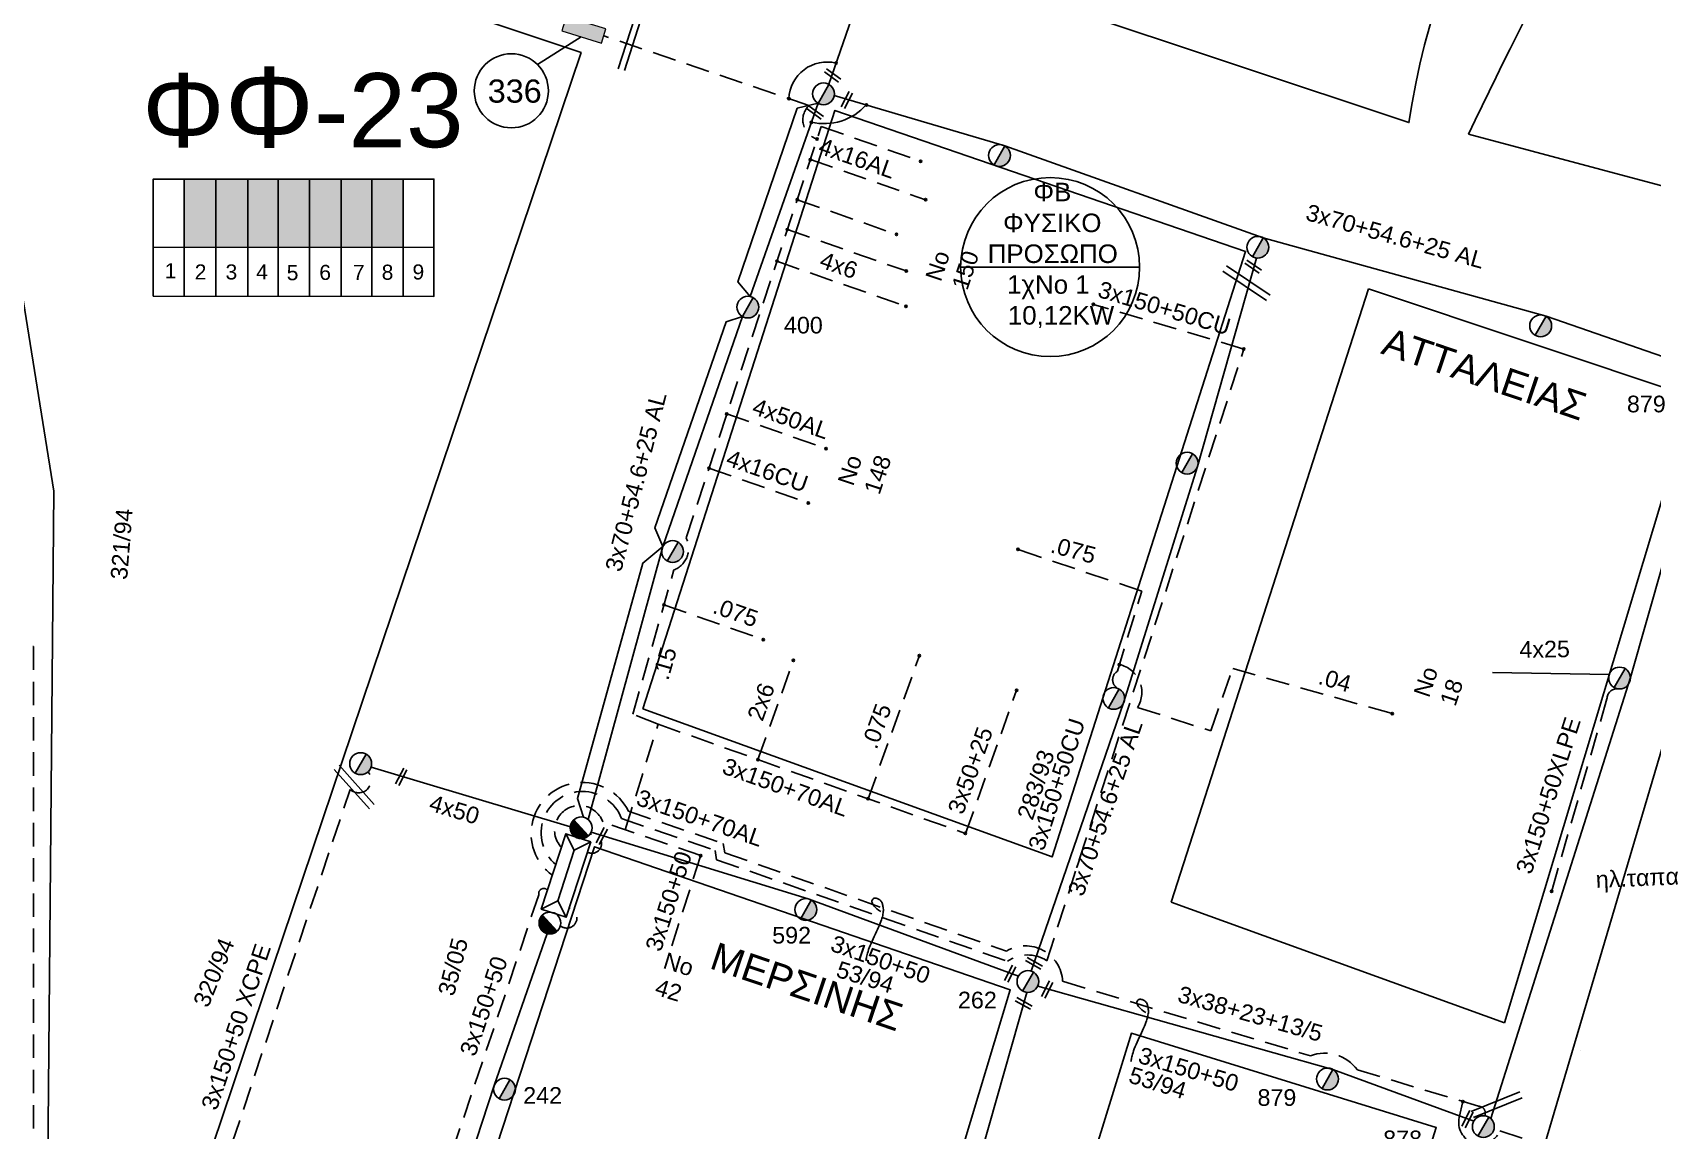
# Model space of a CAD drawing. Header units: millimetres. Extents: x 1091 to 3521, y 1177 to 2968.
# Drawn here: x 1755.6 to 1930.6, y 2089.7 to 2208.3 of the extents above; entities that cross this region are included whole.
import ezdxf
from ezdxf.enums import TextEntityAlignment as Align

# ---------------------------------------------------------------- set-up
doc = ezdxf.new("R2010")
doc.units = ezdxf.units.MM
doc.linetypes.add('DASHED', pattern=[19.05, 12.7, -6.35])
for name, color, linetype, lineweight in [('2x6', 7, 'SYN_LINE', 30), ('3x150+50', 7, 'Continuous', 30), ('3x150+50 XLPE', 7, 'SYN_LINE', 30), ('3x150+50+CPE', 7, 'DASHED', 30), ('3x38+23+13_5', 7, 'Continuous', 30), ('3x50+25', 7, 'Continuous', 30), ('4x16CU', 7, 'Continuous', 30), ('4x50+16_5', 7, 'Continuous', 30), ('LINKBOX 2 ΔΙΕΥΘΥΝΣΕΩΝ', 252, 'Continuous', 18), ('U6-T & U-6', 7, 'Continuous', 18), ('Άγνωστα', 7, 'Continuous', 30), ('Γυμνά εναέρια ΧΤ (3Φ)   4x50CU', 7, 'Continuous', 30), ('Γυμνά εναέρια ΧΤ και ΦΟΠ (3Φ)   4x50+16AL', 7, 'Continuous', 30), ('Εναέρια παροχή ΧΤ 4x25', 7, 'SYN_LINE', 30), ('Καλώδια ΧΤ   3x150+50CU', 7, 'DASHED', 30), ('Καλώδια ΧΤ   3x150+70AL', 7, 'DASHED', 30), ('Καλώδια ΧΤ   3x150AL+50CU', 7, 'DASHED', 30), ('Συνεστραμμένα ΧΤ   3x70+54.6+25 AL', 7, 'SYN_LINE', 30), ('Υπόγεια Καλώδια Δικτύου ΧΤ   .04', 7, 'DASHED', 30), ('Υπόγεια Καλώδια Δικτύου ΧΤ   .075', 7, 'DASHED', 30), ('Υπόγεια Καλώδια Δικτύου ΧΤ   .15', 7, 'DASHED', 30), ('Υπόγεια καλώδια Παροχών ΧΤ   4x16AL', 7, 'DASHED', 30), ('Υπόγεια καλώδια Παροχών ΧΤ   4x50AL', 7, 'DASHED', 30), ('Υπόγεια καλώδια Παροχών ΧΤ   4x6', 7, 'DASHED', 30)]:
    doc.layers.add(name, color=color, linetype=linetype, lineweight=lineweight)
for name, color, linetype in [('Pillar OTE', 7, 'Continuous'), ('TEXT ΚΑΛΩΔΙΩΝ', 7, 'Continuous'), ('ΑΓΝΩΣΤΟ ΥΠΟΓΕΙΟ ΚΑΛΩΔΙΟ', 7, 'DASHED'), ('Μηχανική τομή', 7, 'Continuous'), ('Στύλος ΦΜ', 7, 'Continuous'), ('Στύλος ΦΜ @ 1', 7, 'Continuous'), ('Συνδέσεις', 7, 'Continuous'), ('Τομή', 7, 'Continuous'), ('Υποσταθμός εναέριος 2 στύλων', 7, 'Continuous'), ('Υποσταθμός πόλεως', 7, 'Continuous'), ('Υπόβαθρο ΔΕΗ', 7, 'Continuous')]:
    doc.layers.add(name, color=color, linetype=linetype)
doc.styles.add('arial', font='arial.ttf')
doc.styles.get("Standard").update_dxf_attribs({"font": 'arial.ttf', "height": 1.8})
doc.linetypes.add('SYN_LINE', pattern='A,0.5,-0.0001,["/\\/\\/\\/",Standard,S=0.1,R=0,X=0,Y=-0.05],-0.25', length=0.7501)

# ---------------------------------------------------------------- blocks, each defined once
blk = doc.blocks.new('ΥΠΑΡΧΩΝ ΤΣΙΜΕΝΤΕΝΙΟΣ ΣΤΥΛΟΣ')
at = {"layer": 'Στύλος ΦΜ'}
blk.add_hatch(color=7, dxfattribs=at).paths.add_polyline_path([(-1.29, -2.28, 0.574793), (2.62, 0, 0.268822), (1.3, 2.27)])
at = {"layer": 'Στύλος ΦΜ', "color": 7}
blk.add_line((-1.29, -2.28), (1.3, 2.27), dxfattribs=at)
blk.add_circle((0, 0), 2.62, dxfattribs=at)
at = {"layer": 'Στύλος ΦΜ', "flags": 4}
for tag, p in [('ΑΡΙΘΜΟΣ', (-4.68, 8.05)), ('ΤΥΠΟΣ', (-4.91, 3.03))]:
    blk.add_attdef(tag, p, '', height=4, dxfattribs=at)
blk = doc.blocks.new('ΥΠΟΣΤΑΘΜΟΣ ΕΝΑΕΡΙΟΣ ΕΠΙ 2 ΣΤΥΛΩΝ')
at = {"layer": 'Υποσταθμός εναέριος 2 στύλων', "linetype": 'Continuous'}
for points in [[(-11.97, -2.11, 0.574793), (-8.45, -0.07, 0.268822), (-9.64, 1.98)], [(9.68, -2.15, 0.574793), (13.19, -0.1, 0.268822), (12.01, 1.95)]]:
    blk.add_hatch(color=256, dxfattribs=at).paths.add_polyline_path(points)
for p, q in [((-11.97, -2.11), (-9.64, 1.98)), ((9.68, -2.15), (12.01, 1.95))]:
    blk.add_line(p, q, dxfattribs=at)
for centre in [(-10.81, -0.07), (10.84, -0.1)]:
    blk.add_circle(centre, 2.36, dxfattribs=at)
at = {"layer": 'Υποσταθμός πόλεως', "linetype": 'Continuous', "ltscale": 40}
blk.add_lwpolyline([(-8.57, 2.82), (8.57, 2.82), (8.57, -2.82), (-8.57, -2.82)], close=True, dxfattribs=at)
for points in [[(-5.75, 0), (-8.57, 2.82)], [(-8.57, -2.82), (-5.75, 0)], [(-5.75, 0), (5.75, 0)], [(5.75, 0), (8.57, 2.82)], [(8.57, -2.82), (5.75, 0)]]:
    blk.add_lwpolyline(points, dxfattribs=at)
at = {"layer": 'Υποσταθμός εναέριος 2 στύλων', "ltscale": 40, "flags": 1}
for tag, p in [('ΜΕΤΑΣΧΗΜΑΤΙΣΜΟΣ', (14.09, 2.51)), ('ΙΣΧΥΣ', (14.07, -0.28)), ('ΑΡΙΘΜΟΣ', (14.19, -3))]:
    blk.add_attdef(tag, p, '', height=1.8, dxfattribs=at)
blk = doc.blocks.new('_ΣΥΝΔΕΣΗ')
at = {"layer": 'Συνδέσεις', "linetype": 'SYN_LINE', "ltscale": 40}
blk.add_hatch(color=256, dxfattribs=at).paths.add_polyline_path([(0.5, -0.01, 1), (-0.5, -0.01, 1)])
at = {"layer": 'Συνδέσεις'}
blk.add_circle((0, -0.01), 0.5, dxfattribs=at)
blk = doc.blocks.new('A$C01BB34F8')
at = {"layer": 'Άγνωστα', "color": 7}
note = blk.add_mtext_dynamic_manual_height_columns('ηλ.ταπα\\P', width=1.8, gutter_width=12.5, heights=[0.0453, 0], dxfattribs=dict(at, insert=(0.37, 2.43), char_height=1.8, attachment_point=1, rotation=2.4309))
for column, words in zip(note.columns.linked_columns, ['\\P']):
    column.text = words
blk = doc.blocks.new('LINK BOX 2 ΑΝΑΧΩΡΗΣΕΩΝ')
at = {"layer": 'U6-T & U-6'}
h = blk.add_hatch(color=256, dxfattribs=at)
h.dxf.hatch_style = 1
h.paths.add_polyline_path([(-208.962, 757.056), (-208.962, 756.26), (-206.714, 756.26), (-206.714, 757.056)])
blk.add_lwpolyline([(-206.714, 757.056), (-208.962, 757.056), (-208.962, 756.26), (-206.714, 756.26)], close=True, dxfattribs=at)
blk = doc.blocks.new('ΤΟΜΗ')
at = {"layer": 'Τομή', "ltscale": 40}
for p, q in [((11.33, -0.65), (-11.4, -0.65)), ((11.33, -3.42), (-11.4, -3.42))]:
    blk.add_line(p, q, dxfattribs=at)
blk = doc.blocks.new('ΜΗΧΑΝΙΚΗ ΤΟΜΗ')
at = {"layer": 'Μηχανική τομή', "ltscale": 40}
for p, q in [((-3.79, 1.21), (3.79, 1.21)), ((3.79, -0.34), (-3.79, -0.34))]:
    blk.add_line(p, q, dxfattribs=at)

msp = doc.modelspace()

# ---------------------------------------------------------------- hatches: boundary and pattern name
at = {"layer": 'Καλώδια ΧΤ   3x150AL+50CU', "linetype": 'DASHED', "lineweight": -3, "ltscale": 0.2}
h = msp.add_hatch(color=6, dxfattribs=at)
h.dxf.hatch_style = 1
h.paths.add_polyline_path([(1775.42, 2192.49), (1771.98, 2192.49), (1771.98, 2185.13), (1775.42, 2185.13)])
h = msp.add_hatch(color=173, dxfattribs=at)
h.dxf.hatch_style = 1
h.paths.add_polyline_path([(1775.42, 2185.13), (1778.86, 2185.12), (1778.86, 2192.49), (1775.42, 2192.49)])
h = msp.add_hatch(color=85, dxfattribs=at)
h.dxf.hatch_style = 1
h.paths.add_polyline_path([(1782.15, 2192.49), (1778.86, 2192.49), (1778.86, 2185.12), (1782.15, 2185.12)])
h = msp.add_hatch(color=27, dxfattribs=at)
h.dxf.hatch_style = 1
h.paths.add_polyline_path([(1782.15, 2185.12), (1785.54, 2185.12), (1785.54, 2192.49), (1782.15, 2192.49)])
h = msp.add_hatch(color=151, dxfattribs=at)
h.dxf.hatch_style = 1
h.paths.add_polyline_path([(1785.54, 2185.12), (1788.94, 2185.11), (1788.94, 2192.49), (1785.54, 2192.49)])
h = msp.add_hatch(color=2, dxfattribs=at)
h.dxf.hatch_style = 1
h.paths.add_polyline_path([(1792.27, 2185.11), (1792.27, 2192.49), (1788.94, 2192.49), (1788.94, 2185.11)])
h = msp.add_hatch(color=5, dxfattribs=at)
h.dxf.hatch_style = 1
h.paths.add_polyline_path([(1795.66, 2192.49), (1792.27, 2192.49), (1792.27, 2185.11), (1795.66, 2185.11)])

# ---------------------------------------------------------------- linework, layer by layer
at = {"lineweight": -3, "ltscale": 0.2}
msp.add_line((1855.88, 2182.99), (1875.21, 2182.99), dxfattribs=at)
msp.add_circle((1865.55, 2182.99), 9.67, dxfattribs=at)
at = {"layer": '2x6', "color": 5, "linetype": 'DASHED', "lineweight": -3, "ltscale": 0.2}
msp.add_lwpolyline([(1833.98, 2129.79), (1837.82, 2140.51)], dxfattribs=at)
msp.add_lwpolyline([(1833.98, 2129.79), (1837.82, 2140.51)], dxfattribs=at)
at = {"layer": '3x150+50', "color": 27, "linetype": 'DASHED', "lineweight": -3, "ltscale": 0.2}
msp.add_lwpolyline([(1812.15, 2118.45, -1.297321), (1819.23, 2123.43), (1829.35, 2119.97), (1829.51, 2118.98), (1860.94, 2108.01, -0.304081), (1865.19, 2108.07), (1886.47, 2174.14)], format="xyb", dxfattribs=at)
at = {"layer": '3x150+50', "color": 151, "linetype": 'DASHED', "lineweight": -3, "ltscale": 0.2}
msp.add_lwpolyline([(1811.77, 2117.29, -1.277938), (1819.98, 2124.23), (1830.24, 2120.72), (1830.4, 2119.72), (1860.83, 2109.11, -0.564327), (1866.89, 2105.84), (1893.66, 2097.8, -0.336795), (1898.74, 2096.28), (1911.83, 2092.35, -0.533802), (1912.5, 2091.32)], format="xyb", dxfattribs=at)
at = {"layer": '3x150+50', "color": 5, "linetype": 'DASHED', "lineweight": -3, "ltscale": 0.2}
msp.add_lwpolyline([(1824.67, 2109.67), (1827.8, 2119.43)], dxfattribs=at)
at = {"layer": '3x150+50', "color": 62, "linetype": 'DASHED', "lineweight": -3, "ltscale": 0.2}
msp.add_lwpolyline([(1811.24, 2115.68, 0.801676), (1810.31, 2115.2), (1797.78, 2078.04)], format="xyb", dxfattribs=at)
at = {"layer": '3x150+50 XLPE', "color": 133, "linetype": 'DASHED', "lineweight": -3, "ltscale": 0.2}
msp.add_lwpolyline([(1926.85, 2137.45, 0.410436), (1925.7, 2136.36), (1919.72, 2115.57)], format="xyb", dxfattribs=at)
at = {"layer": '3x150+50+CPE', "color": 85, "lineweight": -3, "ltscale": 0.2}
msp.add_lwpolyline([(1744.2, 2141.96), (1755.73, 2142.01), (1755.69, 2073.09), (1769.96, 2066.7), (1789.91, 2126.57, 0.961299), (1791.84, 2128.47, -0.91108)], format="xyb", dxfattribs=at)
at = {"layer": '3x38+23+13_5', "color": 1, "lineweight": -3, "ltscale": 0.1}
for points in [[(1815.97, 2121.95), (1839.41, 2114.74), (1862.12, 2106.4)], [(1864.21, 2105.31), (1896.1, 2096.31), (1911.32, 2090.72)]]:
    msp.add_lwpolyline(points, dxfattribs=at)
at = {"layer": '3x50+25', "color": 5, "linetype": 'DASHED', "lineweight": -3, "ltscale": 0.2}
msp.add_lwpolyline([(1856.4, 2121.81), (1861.93, 2137.28)], dxfattribs=at)
at = {"layer": '4x16CU', "color": 5, "linetype": 'DASHED', "lineweight": -3, "ltscale": 0.2}
msp.add_lwpolyline([(1828.68, 2161.27), (1839.41, 2157.52)], dxfattribs=at)
at = {"layer": '4x50+16_5', "color": 2, "lineweight": -3, "ltscale": 0.1}
msp.add_lwpolyline([(1844.37, 2045.03), (1854.88, 2075.98), (1863.03, 2104.65)], dxfattribs=at)
at = {"layer": 'Pillar OTE', "lineweight": -3, "ltscale": 40}
for points in [[(1768.65, 2179.85), (1768.65, 2192.49), (1798.98, 2192.49), (1798.98, 2179.82), (1768.65, 2179.85)], [(1771.98, 2179.85), (1771.98, 2192.49)], [(1775.42, 2179.85), (1775.42, 2192.49)], [(1778.86, 2179.84), (1778.86, 2192.49)], [(1782.15, 2179.84), (1782.15, 2192.49)], [(1785.54, 2179.84), (1785.54, 2192.49)], [(1788.94, 2179.83), (1788.94, 2192.49)], [(1792.27, 2179.83), (1792.27, 2192.49)], [(1795.66, 2179.83), (1795.66, 2192.49)], [(1768.65, 2185.13), (1798.98, 2185.11)]]:
    msp.add_lwpolyline(points, dxfattribs=at)
at = {"layer": 'Άγνωστα', "lineweight": -3}
for points in [[(1847.24, 2113.38), (1847.02, 2113.53), (1846.83, 2113.67), (1846.68, 2113.81), (1846.56, 2113.93), (1846.46, 2114.05), (1846.39, 2114.16), (1846.35, 2114.26), (1846.32, 2114.35), (1846.3, 2114.44), (1846.3, 2114.52), (1846.32, 2114.59), (1846.34, 2114.65), (1846.38, 2114.71), (1846.42, 2114.75), (1846.48, 2114.78), (1846.54, 2114.81), (1846.61, 2114.82), (1846.69, 2114.82), (1846.77, 2114.81), (1846.85, 2114.79), (1846.93, 2114.76), (1847.01, 2114.72), (1847.08, 2114.68), (1847.15, 2114.63), (1847.21, 2114.58), (1847.27, 2114.52), (1847.31, 2114.45), (1847.36, 2114.38), (1847.39, 2114.3), (1847.42, 2114.22), (1847.45, 2114.13), (1847.47, 2114.04), (1847.49, 2113.94), (1847.51, 2113.84), (1847.52, 2113.73), (1847.53, 2113.61), (1847.53, 2113.49), (1847.52, 2113.37), (1847.51, 2113.24), (1847.49, 2113.1), (1847.46, 2112.95), (1847.43, 2112.8), (1847.38, 2112.64), (1847.33, 2112.48), (1847.26, 2112.3), (1847.19, 2112.11), (1847.11, 2111.9), (1847.01, 2111.68), (1846.9, 2111.45), (1846.79, 2111.21), (1846.67, 2110.96), (1846.55, 2110.7), (1846.42, 2110.44), (1846.31, 2110.19), (1846.2, 2109.94), (1846.1, 2109.7), (1846.01, 2109.47), (1845.94, 2109.26), (1845.88, 2109.07), (1845.83, 2108.89), (1845.78, 2108.73), (1845.75, 2108.59), (1845.72, 2108.46), (1845.7, 2108.36), (1845.68, 2108.28), (1845.67, 2108.22), (1845.66, 2108.18), (1845.65, 2108.15), (1845.65, 2108.13), (1845.65, 2108.12), (1845.65, 2108.11), (1845.65, 2108.11), (1845.65, 2108.11), (1845.65, 2108.11), (1845.65, 2108.11), (1845.65, 2108.11), (1845.65, 2108.11), (1845.65, 2108.11), (1845.65, 2108.11), (1845.65, 2108.11)], [(1875.87, 2102.46), (1875.65, 2102.62), (1875.46, 2102.76), (1875.31, 2102.89), (1875.19, 2103.02), (1875.1, 2103.13), (1875.03, 2103.24), (1874.98, 2103.34), (1874.95, 2103.44), (1874.93, 2103.52), (1874.93, 2103.6), (1874.95, 2103.68), (1874.97, 2103.74), (1875.01, 2103.79), (1875.06, 2103.84), (1875.11, 2103.87), (1875.17, 2103.89), (1875.24, 2103.9), (1875.32, 2103.9), (1875.4, 2103.89), (1875.48, 2103.87), (1875.56, 2103.85), (1875.64, 2103.81), (1875.71, 2103.77), (1875.78, 2103.72), (1875.84, 2103.66), (1875.9, 2103.6), (1875.95, 2103.54), (1875.99, 2103.47), (1876.02, 2103.39), (1876.06, 2103.31), (1876.08, 2103.22), (1876.11, 2103.13), (1876.13, 2103.03), (1876.14, 2102.92), (1876.15, 2102.81), (1876.16, 2102.7), (1876.16, 2102.58), (1876.16, 2102.45), (1876.14, 2102.32), (1876.12, 2102.18), (1876.1, 2102.04), (1876.06, 2101.89), (1876.01, 2101.73), (1875.96, 2101.56), (1875.9, 2101.38), (1875.82, 2101.19), (1875.74, 2100.99), (1875.64, 2100.77), (1875.53, 2100.54), (1875.42, 2100.29), (1875.3, 2100.04), (1875.18, 2099.79), (1875.06, 2099.53), (1874.94, 2099.27), (1874.83, 2099.02), (1874.73, 2098.79), (1874.64, 2098.56), (1874.57, 2098.35), (1874.51, 2098.15), (1874.46, 2097.98), (1874.42, 2097.81), (1874.38, 2097.67), (1874.35, 2097.55), (1874.33, 2097.45), (1874.31, 2097.37), (1874.3, 2097.31), (1874.29, 2097.26), (1874.29, 2097.23), (1874.28, 2097.22), (1874.28, 2097.2), (1874.28, 2097.2), (1874.28, 2097.2), (1874.28, 2097.2), (1874.28, 2097.2), (1874.28, 2097.2), (1874.28, 2097.2), (1874.28, 2097.2), (1874.28, 2097.2), (1874.28, 2097.2), (1874.28, 2097.2)]]:
    msp.add_lwpolyline(points, dxfattribs=at)
at = {"layer": 'ΑΓΝΩΣΤΟ ΥΠΟΓΕΙΟ ΚΑΛΩΔΙΟ', "color": 5, "lineweight": -3, "ltscale": 0.2}
msp.add_lwpolyline([(1840.37, 2196.82, -0.572755), (1839.49, 2200.44), (1817.33, 2207.96)], format="xyb", dxfattribs=at)
for points in [[(1840.82, 2198.17), (1851.55, 2194.42)], [(1838.22, 2190.27), (1848.95, 2186.52)], [(1837.16, 2187.05), (1850, 2182.57)]]:
    msp.add_lwpolyline(points, dxfattribs=at)
at = {"layer": 'Γυμνά εναέρια ΧΤ (3Φ)   4x50CU', "color": 133, "lineweight": -3, "ltscale": 0.1}
msp.add_lwpolyline([(1813.72, 2122.53), (1792.18, 2128.97)], dxfattribs=at)
at = {"layer": 'Εναέρια παροχή ΧΤ 4x25', "color": 1, "lineweight": -3, "ltscale": 15}
msp.add_lwpolyline([(1925.95, 2138.97), (1913.33, 2139.21)], dxfattribs=at)
at = {"layer": 'Καλώδια ΧΤ   3x150+50CU', "color": 27, "lineweight": -3, "ltscale": 0.2}
msp.add_lwpolyline([(1886.47, 2174.14), (1870.23, 2178.96)], dxfattribs=at)
at = {"layer": 'Καλώδια ΧΤ   3x150+50CU', "color": 151, "lineweight": -3, "ltscale": 0.2}
msp.add_lwpolyline([(1910.15, 2092.85), (1909.75, 2091.12, 0.919878), (1914.14, 2089.69), (1917.89, 2088.49), (1913.6, 2073.37), (1930.23, 2068.17)], format="xyb", dxfattribs=at)
at = {"layer": 'Καλώδια ΧΤ   3x150+50CU', "color": 1, "lineweight": -3, "ltscale": 0.2}
msp.add_arc((1816.04, 2120.71), 1.04, 241.8068, 100.4408, dxfattribs=at)
at = {"layer": 'Καλώδια ΧΤ   3x150+50CU', "color": 2, "lineweight": -3, "ltscale": 0.2}
msp.add_arc((1813.33, 2112.69), 1.1, 231.6228, 77.0543, dxfattribs=at)
at = {"layer": 'Καλώδια ΧΤ   3x150+70AL', "color": 5, "lineweight": -3, "ltscale": 0.2}
msp.add_lwpolyline([(1823.2, 2133.62), (1856.4, 2121.81)], dxfattribs=at)
msp.add_lwpolyline([(1827.8, 2119.43), (1817.22, 2123.05, 1.233181), (1812.75, 2120.3, -12.161464)], format="xyb", dxfattribs=at)
at = {"layer": 'Συνεστραμμένα ΧΤ   3x70+54.6+25 AL', "color": 133, "lineweight": -3, "ltscale": 15}
for points in [[(1841.65, 2202.73), (1846.27, 2216.19)], [(1833.13, 2179.82), (1831.81, 2181.41), (1838.23, 2200.15), (1840.48, 2200.68)], [(1815.15, 2123.56), (1814.48, 2125.6), (1821.56, 2151.01), (1823.72, 2152.82), (1822.84, 2154.81), (1830.54, 2177.06), (1832.31, 2177.64)]]:
    msp.add_lwpolyline(points, dxfattribs=at)
at = {"layer": 'Συνεστραμμένα ΧΤ   3x70+54.6+25 AL', "color": 6, "lineweight": -3, "ltscale": 15}
for points in [[(1833.13, 2179.82), (1840.48, 2200.68)], [(1842.23, 2201.54), (1860.66, 2196.07), (1888.57, 2186.16), (1919.12, 2177.67), (1936.27, 2171.73)], [(1815.64, 2123.32), (1823.72, 2152.82), (1832.31, 2177.64)]]:
    msp.add_lwpolyline(points, dxfattribs=at)
at = {"layer": 'Συνεστραμμένα ΧΤ   3x70+54.6+25 AL', "color": 2, "lineweight": -3, "ltscale": 15}
for points in [[(1863.51, 2106.95), (1873.49, 2135.92), (1881.47, 2161.46), (1887.85, 2183.96)], [(1775.7, 1995.17), (1780.35, 2015.99), (1785.6, 2036.08), (1793.96, 2059.38), (1805.49, 2094.59), (1811.21, 2110.99)]]:
    msp.add_lwpolyline(points, dxfattribs=at)
at = {"layer": 'Συνεστραμμένα ΧΤ   3x70+54.6+25 AL', "color": 1, "lineweight": -3, "ltscale": 15}
msp.add_lwpolyline([(1913.15, 2091.02), (1928.25, 2138.66), (1937.15, 2169.88)], dxfattribs=at)
at = {"layer": 'Υπόβαθρο ΔΕΗ', "lineweight": -3, "ltscale": 0.1}
msp.add_lwpolyline([(1848.32, 2217.24), (1904.3, 2198.6, -0.209397), (1939.43, 2254.52, -3.29048)], format="xyb", dxfattribs=at)
for points in [[(1768.63, 2069.01), (1757.17, 2074.2), (1757.92, 2158.77), (1746.64, 2228.92), (1814.88, 2206.16)], [(1821.53, 2135.27), (1865.77, 2119.27), (1886.66, 2184.68), (1842.3, 2199.91)], [(1798.97, 2067.31), (1803.94, 2058.31), (1843.28, 2045.4), (1861.24, 2104.93), (1816.31, 2120.37)], [(1922.87, 2098.38), (1922.87, 2098.38)]]:
    msp.add_lwpolyline(points, close=True, dxfattribs=at)
at = {"layer": 'Υπόβαθρο ΔΕΗ', "lineweight": -3}
msp.add_lwpolyline([(1814.9, 2207.86), (1810.16, 2204.87)], dxfattribs=at)
at = {"layer": 'Υπόβαθρο ΔΕΗ', "lineweight": -3, "ltscale": 0.1}
for points in [[(1910.73, 2197.33), (1960.53, 2184.07), (1954.88, 2166.91), (2079.23, 2126.35)], [(1878.62, 2114.38), (1899.93, 2180.65)], [(1899.93, 2180.65), (1934.97, 2168.94)], [(1881, 1959.98), (1943.08, 2169.61)], [(1934.97, 2168.94), (1914.62, 2101.36)], [(1914.62, 2101.36), (1878.62, 2114.38)], [(1856.09, 2041.1), (1874.32, 2100.23), (1907.27, 2090.06), (1888.41, 2030.13)]]:
    msp.add_lwpolyline(points, dxfattribs=at)
at = {"layer": 'Υπόβαθρο ΔΕΗ', "lineweight": -3}
msp.add_circle((1807.34, 2202.03), 4, dxfattribs=at)
for centre, radius, start, end in [((1841.45, 2201), 4.14, 76.3208, 177.4884), ((1841.11, 2204.67), 6.19, 257.3344, 317.7463)]:
    msp.add_arc(centre, radius, start, end, dxfattribs=at)
at = {"layer": 'Υπόβαθρο ΔΕΗ', "lineweight": -3, "ltscale": 0.1}
msp.add_spline([(2059.63, 2265.89), (2011.52, 2270.75), (1968.67, 2258.19), (1939.62, 2241.49), (1910.73, 2197.33)], degree=3, dxfattribs=at)
at = {"layer": 'Υπόγεια Καλώδια Δικτύου ΧΤ   .04', "color": 2, "lineweight": -3, "ltscale": 0.2}
msp.add_lwpolyline([(1873.03, 2140.06, -0.514053), (1875, 2135.42), (1882.9, 2132.9), (1885.27, 2139.62), (1902.51, 2134.76)], format="xyb", dxfattribs=at)
at = {"layer": 'Υπόγεια Καλώδια Δικτύου ΧΤ   .075', "color": 2, "lineweight": -3, "ltscale": 0.2}
msp.add_lwpolyline([(1872.76, 2137.53, -0.537602), (1872.81, 2139.33), (1875.44, 2148), (1862.06, 2152.48)], format="xyb", dxfattribs=at)
at = {"layer": 'Υπόγεια Καλώδια Δικτύου ΧΤ   .075', "color": 5, "lineweight": -3, "ltscale": 0.2}
for points in [[(1823.83, 2146.51), (1834.56, 2142.76)], [(1845.88, 2125.55), (1851.42, 2141.02)]]:
    msp.add_lwpolyline(points, dxfattribs=at)
at = {"layer": 'Υπόγεια Καλώδια Δικτύου ΧΤ   .15', "color": 5, "lineweight": -3, "ltscale": 0.2}
msp.add_lwpolyline([(1823.2, 2133.62), (1820.45, 2134.69), (1824.9, 2150.28, 0.450608), (1826.21, 2153.74), (1840.82, 2198.17)], format="xyb", dxfattribs=at)
msp.add_lwpolyline([(1819.65, 2122.22), (1823.2, 2133.62)], dxfattribs=at)
at = {"layer": 'Υπόγεια καλώδια Παροχών ΧΤ   4x16AL', "color": 5, "lineweight": -3, "ltscale": 0.2}
msp.add_lwpolyline([(1839.65, 2194.61), (1852.09, 2190.27)], dxfattribs=at)
at = {"layer": 'Υπόγεια καλώδια Παροχών ΧΤ   4x50AL', "color": 5, "lineweight": -3, "ltscale": 0.2}
msp.add_lwpolyline([(1830.61, 2167.13), (1841.34, 2163.38)], dxfattribs=at)
at = {"layer": 'Υπόγεια καλώδια Παροχών ΧΤ   4x6', "color": 5, "lineweight": -3, "ltscale": 0.2}
msp.add_lwpolyline([(1836.03, 2183.62), (1849.97, 2178.74)], dxfattribs=at)

# ---------------------------------------------------------------- block references
at = {"layer": 'LINKBOX 2 ΔΙΕΥΘΥΝΣΕΩΝ', "lineweight": -3, "ltscale": 0.2, "xscale": 2, "yscale": 2, "zscale": 2, "rotation": 343.1762650804085}
msp.add_blockref('LINK BOX 2 ΑΝΑΧΩΡΗΣΕΩΝ', (1775.06, 639.75), dxfattribs=at)
at = {"layer": 'Γυμνά εναέρια ΧΤ και ΦΟΠ (3Φ)   4x50+16AL', "color": 133, "lineweight": -3, "ltscale": 0.1}
msp.add_blockref('A$C01BB34F8', (1909.8, 2114.69), dxfattribs=at)
at = {"layer": 'Μηχανική τομή', "lineweight": -3}
for p, xscale, yscale, zscale, rotation in [((1841.98, 2203.59), 0.2499999999999675, 0.2499999999999675, 0.2499999999999675, 323.7914096403806), ((1840.11, 2199.58), 0.2499999999999675, 0.2499999999999675, 0.2499999999999675, 323.7914096403806), ((1843.49, 2201.09), 0.2499999999999675, 0.2499999999999675, 0.2499999999999675, 242.5105385744271), ((1887.54, 2183.11), 0.2499999999999674, 0.2499999999999674, 0.2499999999999674, 145.2579715106379), ((1795.35, 2127.98), 0.2499999999999675, 0.2499999999999675, 0.2499999999999675, 242.5105385744271), ((1817.01, 2121.59), 0.2499999999999675, 0.2499999999999675, 0.2499999999999675, 242.5105385744271), ((1861.13, 2106.72), 0.2499999999999675, 0.2499999999999675, 0.2499999999999675, 242.5105385744271), ((1863.86, 2107.88), 0.2499999999999675, 0.2499999999999675, 0.2499999999999675, 150.9786691597032), ((1865.13, 2105.01), 0.2499999999999675, 0.2499999999999675, 0.2499999999999675, 242.5105385744271), ((1862.75, 2103.55), 0.2499999999999675, 0.2499999999999675, 0.2499999999999675, 150.9786691597032), ((1910.54, 2091.01), 0.2499999999999675, 0.2499999999999675, 0.2499999999999675, 242.5105385744271)]:
    msp.add_blockref('ΜΗΧΑΝΙΚΗ ΤΟΜΗ', p, dxfattribs=dict(at, xscale=xscale, yscale=yscale, zscale=zscale, rotation=rotation))
at = {"layer": 'Στύλος ΦΜ @ 1', "lineweight": -3, "ltscale": 40, "xscale": 0.4499999999998181, "yscale": 0.4499999999998181, "zscale": 0.4499999999998181}
for p in [(1841.06, 2201.7), (1860.08, 2195.05), (1887.98, 2185.13), (1918.54, 2176.65), (1880.35, 2161.81), (1824.76, 2152.26), (1927.07, 2138.6), (1872.42, 2136.4), (1791.06, 2129.35)]:
    msp.add_blockref('ΥΠΑΡΧΩΝ ΤΣΙΜΕΝΤΕΝΙΟΣ ΣΤΥΛΟΣ', p, dxfattribs=at)
at = {"layer": 'Στύλος ΦΜ @ 1', "lineweight": -3, "ltscale": 40}
ref = msp.add_blockref('ΥΠΑΡΧΩΝ ΤΣΙΜΕΝΤΕΝΙΟΣ ΣΤΥΛΟΣ', (1832.89, 2178.67), dxfattribs=dict(at, xscale=0.4499999999998181, yscale=0.4499999999998181, zscale=0.4499999999998181))
ref.add_attrib('ΤΥΠΟΣ', '400', (1836.79, 2175.82), dxfattribs={"layer": 'Στύλος ΦΜ', "height": 1.8, "flags": 4})
ref = msp.add_blockref('ΥΠΑΡΧΩΝ ΤΣΙΜΕΝΤΕΝΙΟΣ ΣΤΥΛΟΣ', (1937.24, 2171.06), dxfattribs=dict(at, xscale=0.4499999999998181, yscale=0.4499999999998181, zscale=0.4499999999998181))
ref.add_attrib('ΤΥΠΟΣ', '879', (1927.86, 2167.3), dxfattribs={"layer": 'Στύλος ΦΜ', "height": 1.8, "flags": 4})
ref = msp.add_blockref('ΥΠΑΡΧΩΝ ΤΣΙΜΕΝΤΕΝΙΟΣ ΣΤΥΛΟΣ', (1839.16, 2113.59), dxfattribs=dict(at, xscale=0.4499999999998181, yscale=0.4499999999998181, zscale=0.4499999999998181))
ref.add_attrib('ΤΥΠΟΣ', '592', (1835.52, 2109.92), dxfattribs={"layer": 'Στύλος ΦΜ', "height": 1.8, "flags": 4})
ref = msp.add_blockref('ΥΠΑΡΧΩΝ ΤΣΙΜΕΝΤΕΝΙΟΣ ΣΤΥΛΟΣ', (1863.15, 2105.82), dxfattribs=dict(at, xscale=0.4499999999998181, yscale=0.4499999999998181, zscale=0.4499999999998181))
ref.add_attrib('ΤΥΠΟΣ', '262', (1855.59, 2102.92), dxfattribs={"layer": 'Στύλος ΦΜ', "height": 1.8, "flags": 4})
ref = msp.add_blockref('ΥΠΑΡΧΩΝ ΤΣΙΜΕΝΤΕΝΙΟΣ ΣΤΥΛΟΣ', (1806.6, 2094.19), dxfattribs=dict(at, xscale=0.4499999999998181, yscale=0.4499999999998181, zscale=0.4499999999998181))
ref.add_attrib('ΤΥΠΟΣ', '242', (1808.62, 2092.61), dxfattribs={"layer": 'Στύλος ΦΜ', "height": 1.8, "flags": 4})
ref = msp.add_blockref('ΥΠΑΡΧΩΝ ΤΣΙΜΕΝΤΕΝΙΟΣ ΣΤΥΛΟΣ', (1895.51, 2095.29), dxfattribs=dict(at, xscale=0.4499999999998181, yscale=0.4499999999998181, zscale=0.4499999999998181))
ref.add_attrib('ΤΥΠΟΣ', '879', (1887.95, 2092.39), dxfattribs={"layer": 'Στύλος ΦΜ', "height": 1.8, "flags": 4})
ref = msp.add_blockref('ΥΠΑΡΧΩΝ ΤΣΙΜΕΝΤΕΝΙΟΣ ΣΤΥΛΟΣ', (1912.35, 2090.15), dxfattribs=dict(at, xscale=0.4499999999998181, yscale=0.4499999999998181, zscale=0.4499999999998181))
ref.add_attrib('ΤΥΠΟΣ', '878', (1901.53, 2087.92), dxfattribs={"layer": 'Στύλος ΦΜ', "height": 1.8, "flags": 4})
at = {"layer": 'Συνδέσεις', "lineweight": -3, "xscale": 0.25, "yscale": 0.25, "zscale": 0.25}
for p in [(1842.43, 2205.02), (1837.32, 2201.18), (1845.7, 2200.51), (1839.76, 2198.63), (1840.37, 2196.82), (1839.65, 2194.61), (1851.55, 2194.42), (1838.22, 2190.27), (1852.09, 2190.28), (1837.16, 2187.05), (1848.95, 2186.52), (1836.03, 2183.63), (1850, 2182.57), (1849.97, 2178.74), (1870.23, 2178.96), (1886.47, 2174.14), (1830.61, 2167.13), (1841.34, 2163.38), (1828.68, 2161.27), (1839.42, 2157.52), (1862.06, 2152.49), (1823.83, 2146.51), (1834.56, 2142.76), (1851.42, 2141.03), (1837.82, 2140.51), (1873.03, 2140.06), (1861.93, 2137.29), (1902.51, 2134.76), (1833.98, 2129.79), (1845.88, 2125.56), (1856.4, 2121.82), (1827.8, 2119.43), (1919.72, 2115.57), (1910.15, 2092.85)]:
    msp.add_blockref('_ΣΥΝΔΕΣΗ', p, dxfattribs=at)
at = {"layer": 'Τομή', "lineweight": -3, "xscale": 0.2499999999999998, "yscale": 0.2499999999999998, "zscale": 0.2499999999999998}
for p, rotation in [((1819.61, 2207.18), 72.12094885881501), ((1887.05, 2181.68), 326.2978709608532), ((1789.98, 2126.5), 131.9365187768564), ((1913.6, 2093), 22.09161546892373)]:
    msp.add_blockref('ΤΟΜΗ', p, dxfattribs=dict(at, rotation=rotation))
at = {"layer": 'Υποσταθμός εναέριος 2 στύλων', "lineweight": -3, "xscale": 0.4999999999999997, "yscale": 0.4999999999999997, "zscale": 0.4999999999999997, "rotation": 251.8822619243017}
msp.add_blockref('ΥΠΟΣΤΑΘΜΟΣ ΕΝΑΕΡΙΟΣ ΕΠΙ 2 ΣΤΥΛΩΝ', (1813.24, 2117.27), dxfattribs=at)

# ---------------------------------------------------------------- texts
at = {"lineweight": -3, "ltscale": 30, "char_height": 1.63, "width": 11.2573, "attachment_point": 1}
for s, insert in [('1', (1769.89, 2183.41)), ('2', (1773.13, 2183.28)), ('3', (1776.46, 2183.28)), ('4', (1779.77, 2183.28)), ('5', (1783.07, 2183.2)), ('6', (1786.59, 2183.23)), ('7', (1790.22, 2183.23)), ('8', (1793.33, 2183.25)), ('9', (1796.66, 2183.28))]:
    msp.add_mtext(s, dxfattribs=dict(at, insert=insert))
at = {"lineweight": -3, "ltscale": 40, "char_height": 3, "width": 64.8866, "attachment_point": 1, "rotation": 341.3312, "style": 'arial'}
for s, insert in [('ATTAΛΕΙΑΣ', (1902.13, 2176.53)), ('ΜΕΡΣΙΝΗΣ', (1829.57, 2110.13))]:
    msp.add_mtext(s, dxfattribs=dict(at, insert=insert))
at = {"layer": 'TEXT ΚΑΛΩΔΙΩΝ', "lineweight": -3, "ltscale": 0.1, "style": 'arial'}
for s, rotation, p in [(' 4x16AL', 340.8097, (1844.37, 2194.87)), (' 3x70+54.6+25 AL', 344.4737, (1902.5, 2186.41)), ('4x6', 340.6791, (1842.72, 2183.19)), (' 3x150+50CU', 343.4666, (1877.56, 2178.66)), (' 3x70+54.6+25 AL', 75.5764, (1820.7, 2159.47)), (' 4x50AL', 340.7428, (1837.22, 2166.73)), ('4x16CU', 340.7428, (1834.99, 2160.97)), ('  .075', 344.9171, (1867.39, 2152.61)), ('  .075', 340.7428, (1830.92, 2145.94)), (' 4x25', 0.8623, (1918.62, 2141.71)), ('  .15', 74.0545, (1823.7, 2139.51)), ('  .04', 344.252, (1895.65, 2138.57)), ('2x6', 70.3023, (1834.31, 2136.04)), ('  .075', 70.3023, (1846.54, 2132.75)), ('3x150+50CU', 72.1507, (1866.25, 2127.12)), ('3x150+50XLPE', 72.1507, (1919.36, 2125.92)), ('3x50+25', 70.3023, (1856.92, 2128.62)), (' 3x70+54.6+25 AL', 70.9844, (1871.38, 2124.25)), ('3x150+70AL', 340.4205, (1836.97, 2126.81)), (' 4x50', 343.343, (1800.86, 2124.5)), ('3x150+70AL', 341.1359, (1827.71, 2123.49)), ('3x150+50', 72.2181, (1824.33, 2114.5)), ('3x150+50 XCPE', 71.5692, (1777.59, 2100.93)), ('3x150+50', 340.771, (1847.23, 2108.2)), ('3x150+50', 71.3671, (1804.35, 2103.17)), ('3x38+23+13/5', 344.2318, (1887.18, 2102.34)), ('3x150+50', 343.2838, (1880.51, 2096.34))]:
    msp.add_text(s, height=1.8, rotation=rotation, dxfattribs=at).set_placement(p, align=Align.MIDDLE_CENTER)
at = {"layer": 'Άγνωστα', "color": 7, "lineweight": -3, "insert": (1804.79, 2203.25), "char_height": 2.5, "attachment_point": 1}
msp.add_mtext_dynamic_manual_height_columns('336', width=1.8, gutter_width=2.31, heights=[1.06], dxfattribs=at)
at = {"layer": 'Άγνωστα', "color": 7, "lineweight": -3}
note = msp.add_mtext_dynamic_manual_height_columns('No ', width=1.8, gutter_width=2.31, heights=[1.06, 0], dxfattribs=dict(at, insert=(1850.74, 2177.98), char_height=1.8, attachment_point=1, rotation=71.7334))
for column, words in zip(note.columns.linked_columns, ['150']):
    column.text = words
note = msp.add_mtext_dynamic_manual_height_columns('No ', width=1.8, gutter_width=2.31, heights=[1.06, 0], dxfattribs=dict(at, insert=(1841.26, 2155.91), char_height=1.8, attachment_point=1, rotation=71.7334))
for column, words in zip(note.columns.linked_columns, ['148']):
    column.text = words
at = {"layer": 'Άγνωστα', "color": 7, "lineweight": -3, "char_height": 1.8, "attachment_point": 1}
for s, heights, insert, rotation in [('321/94', [1.06], (1764.03, 2149.31), 85.4033), ('283/93', [1.06], (1861.94, 2123.71), 71.7334), ('320/94', [1.06], (1772.91, 2103.57), 67.825), ('35/05', [1.06], (1799.38, 2104.59), 75.6067), ('53/94', [0.73], (1842.83, 2108.08), 342.8857), ('53/94', [0.73], (1874.43, 2096.67), 342.8857)]:
    msp.add_mtext_dynamic_manual_height_columns(s, width=1.8, gutter_width=2.31, heights=heights, dxfattribs=dict(at, insert=insert, rotation=rotation))
at = {"layer": 'Άγνωστα', "color": 7, "lineweight": -3}
note = msp.add_mtext_dynamic_manual_height_columns('No ', width=1.8, gutter_width=2.31, heights=[1.06, 0], dxfattribs=dict(at, insert=(1903.48, 2133.05), char_height=1.8, attachment_point=1, rotation=71.7334))
for column, words in zip(note.columns.linked_columns, ['18']):
    column.text = words
note = msp.add_mtext_dynamic_manual_height_columns('No ', width=1.8, gutter_width=2.31, heights=[0.73, 0], dxfattribs=dict(at, insert=(1820.21, 2110.23), char_height=1.8, attachment_point=1, rotation=342.8857))
for column, words in zip(note.columns.linked_columns, ['42']):
    column.text = words
at = {"layer": 'Υπόβαθρο ΔΕΗ', "lineweight": -3, "insert": (1767.45, 2204.6), "char_height": 8, "width": 84.6573, "attachment_point": 1}
msp.add_mtext('Φ{\\H1.0833x;Φ}-23', dxfattribs=at)
at = {"layer": 'Υπόβαθρο ΔΕΗ', "lineweight": -3, "char_height": 2, "attachment_point": 1}
for s, heights, insert in [('{\\W8.64836; }ΦΒ \\P{\\W4.42067; }ΦΥΣΙΚΟ \\P{\\W2.28183; }ΠΡΟΣΩΠΟ', [9.11], (1857.03, 2192.1)), ('{\\W5.64925; }1χΝο 1\\P{\\W5.75643; }10,12KW', [0], (1856.51, 2182.11))]:
    msp.add_mtext_dynamic_manual_height_columns(s, width=17.2548, gutter_width=12.5, heights=heights, dxfattribs=dict(at, insert=insert))

doc.saveas('drawing.dxf')
